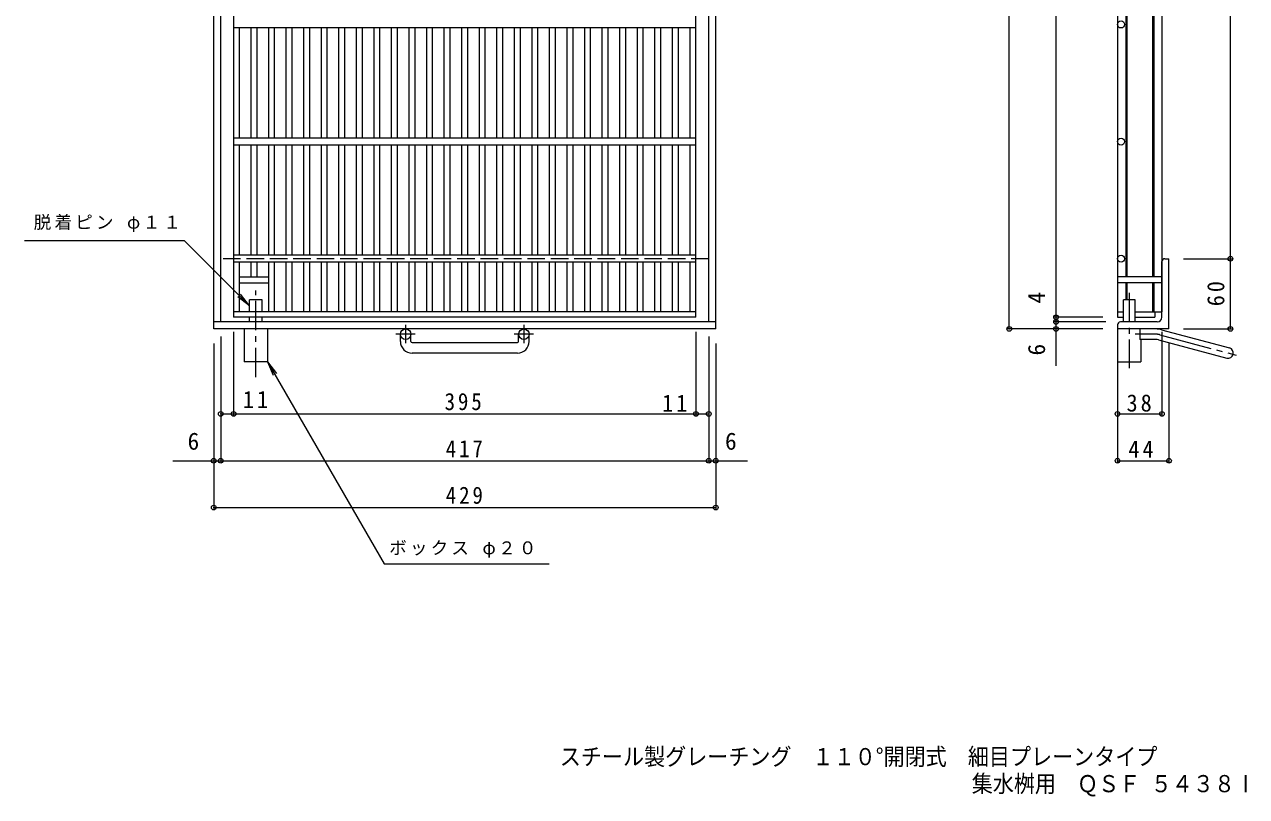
# Model space of a CAD drawing. Units: millimetres, scale not verified. Extents: x -912 to 884, y -688 to 590.
# Drawn here: x -867 to 177, y -688 to -29 of the extents above; entities that cross this region are included whole.
import ezdxf
from ezdxf.enums import TextEntityAlignment as Align

# ---------------------------------------------------------------- set-up
doc = ezdxf.new("R2010")
doc.units = ezdxf.units.MM
doc.header["$LTSCALE"] = 5
doc.header["$PDMODE"] = 32
doc.header["$PDSIZE"] = 4
for name, pattern in [('CHAIN1', [8, 5, -1, 1, -1]), ('CHAIN2', [12, 9, -1, 1, -1]), ('DASHED3', [4, 3, -1])]:
    doc.linetypes.add(name, pattern=pattern)
for name, color, linetype, lineweight in [('A-1', 2, 'Continuous', 9), ('A-2', 3, 'Continuous', 9), ('A-4', 7, 'Continuous', 9), ('A-5', 7, 'Continuous', 9), ('A-9', 4, 'Continuous', 9), ('F-5_F-5ﾚｲﾔ', 2, 'Continuous', 9)]:
    doc.layers.add(name, color=color, linetype=linetype, lineweight=lineweight)
doc.styles.add('ＭＳ ゴシック', font='')
doc.styles.get('ＭＳ ゴシック').set_extended_font_data('MS Gothic')

msp = doc.modelspace()

# ---------------------------------------------------------------- linework, layer by layer
at = {"layer": 'A-1'}
for p, q in [((-705.159, -288.639), (-705.159, 331.36)), ((-699.158, -282.639), (-699.158, 325.36)), ((-282.158, -282.639), (-282.158, 325.36)), ((-276.158, -288.639), (-276.158, 331.36)), ((107.527, -228.641), (111.027, -228.641)), ((111.027, -288.641), (111.027, -228.641)), ((105.027, -278.641), (105.027, -231.141)), ((-276.158, -282.639), (-705.159, -282.639)), ((-276.158, -288.639), (-705.159, -288.639)), ((67.027, -285.141), (67.027, -288.641)), ((111.027, -288.641), (67.027, -288.641)), ((101.027, -282.641), (69.527, -282.641)), ((86.027, -288.641), (86.027, -297.641)), ((104.501, -289.254), (162.692, -304.846)), ((-545.658, -299.241), (-545.658, -293.14)), ((-536.659, -299.241), (-536.659, -293.14)), ((-535.658, -300.241), (-445.659, -300.241)), ((-444.659, -299.241), (-444.659, -293.14)), ((-435.658, -299.241), (-435.658, -293.14)), ((99.842, -297.641), (86.027, -297.641)), ((102.171, -297.947), (160.362, -313.54)), ((-445.659, -309.24), (-535.658, -309.24))]:
    msp.add_line(p, q, dxfattribs=at)
at = {"layer": 'A-1', "linetype": 'DASHED3'}
msp.add_line((-282.158, -228.64), (-699.158, -228.64), dxfattribs=at)
at = {"layer": 'A-1', "linetype": 'CHAIN1'}
for p, q in [((-541.159, -285.033), (-541.159, -300.63)), ((-440.158, -285.033), (-440.158, -300.63)), ((-532.996, -293.14), (-549.403, -293.14)), ((-431.995, -293.14), (-448.402, -293.14))]:
    msp.add_line(p, q, dxfattribs=at)
at = {"layer": 'A-1', "linetype": 'CHAIN2'}
for p, q in [((99.842, -293.141), (82.222, -293.141)), ((103.336, -293.601), (168.503, -311.062))]:
    msp.add_line(p, q, dxfattribs=at)
at = {"layer": 'A-1'}
for centre in [(-541.159, -293.14), (-440.159, -293.14)]:
    msp.add_circle(centre, 4.5, dxfattribs=at)
for centre, radius, start, end in [((107.527, -231.141), 2.5, 90, 180), ((101.027, -278.641), 4, 270, 0), ((69.527, -285.141), 2.5, 90, 180), ((99.842, -306.641), 18, 74.99998, 89.99998), ((-535.658, -299.241), 10, 180, 270), ((-535.658, -299.241), 1, 180, 270), ((-445.659, -299.241), 10, 270, 0), ((-445.659, -299.241), 1, 270, 0), ((99.842, -306.641), 9, 74.99998, 90), ((161.527, -309.193), 4.5, 255.00008, 74.99986)]:
    msp.add_arc(centre, radius, start, end, dxfattribs=at)
at = {"layer": 'A-1', "linetype": 'CHAIN2'}
msp.add_arc((99.842, -306.641), 13.5, 75.00005, 90, dxfattribs=at)
at = {"layer": 'A-2'}
for p, q in [((-293.158, -278.64), (-293.158, 321.36)), ((67.027, 321.36), (67.027, -278.641)), ((105.027, 316.86), (105.027, -274.141)), ((74.027, 286.86), (74.027, -244.141)), ((75.027, 286.86), (75.027, -244.141)), ((97.027, 286.86), (97.027, -244.141)), ((98.027, 286.86), (98.027, -244.141)), ((-688.158, 74.36), (-688.158, -278.64)), ((-293.158, -31.64), (-688.158, -31.64)), ((-683.158, -125.64), (-683.158, -31.64)), ((-673.158, -125.64), (-673.158, -31.64)), ((-668.158, -125.64), (-668.158, -31.64)), ((-658.158, -125.64), (-658.158, -31.64)), ((-653.158, -125.64), (-653.158, -31.64)), ((-643.158, -125.64), (-643.158, -31.64)), ((-638.158, -125.64), (-638.158, -31.64)), ((-628.158, -125.64), (-628.158, -31.64)), ((-623.158, -125.64), (-623.158, -31.64)), ((-613.158, -125.64), (-613.158, -31.64)), ((-608.158, -125.64), (-608.158, -31.64)), ((-598.158, -125.64), (-598.158, -31.64)), ((-593.158, -125.64), (-593.158, -31.64)), ((-583.158, -125.64), (-583.158, -31.64)), ((-578.158, -125.64), (-578.158, -31.64)), ((-568.158, -125.64), (-568.158, -31.64)), ((-563.158, -125.64), (-563.158, -31.64)), ((-553.158, -125.64), (-553.158, -31.64)), ((-548.158, -125.64), (-548.158, -31.64)), ((-538.158, -125.64), (-538.158, -31.64)), ((-533.158, -125.64), (-533.158, -31.64)), ((-523.158, -125.64), (-523.158, -31.64)), ((-518.158, -125.64), (-518.158, -31.64)), ((-508.158, -125.64), (-508.158, -31.64)), ((-503.158, -125.64), (-503.158, -31.64)), ((-493.158, -125.64), (-493.158, -31.64)), ((-488.158, -125.64), (-488.158, -31.64)), ((-478.158, -125.64), (-478.158, -31.64)), ((-473.158, -125.64), (-473.158, -31.64)), ((-463.158, -125.64), (-463.158, -31.64)), ((-458.158, -125.64), (-458.158, -31.64)), ((-448.158, -125.64), (-448.158, -31.64)), ((-443.158, -125.64), (-443.158, -31.64)), ((-433.158, -125.64), (-433.158, -31.64)), ((-428.158, -125.64), (-428.158, -31.64)), ((-418.158, -125.64), (-418.158, -31.64)), ((-413.158, -125.64), (-413.158, -31.64)), ((-403.158, -125.64), (-403.158, -31.64)), ((-398.158, -125.64), (-398.158, -31.64)), ((-388.158, -125.64), (-388.158, -31.64)), ((-383.158, -125.64), (-383.158, -31.64)), ((-373.158, -125.64), (-373.158, -31.64)), ((-368.158, -125.64), (-368.158, -31.64)), ((-358.158, -125.64), (-358.158, -31.64)), ((-353.158, -125.64), (-353.158, -31.64)), ((-343.158, -125.64), (-343.158, -31.64)), ((-338.158, -125.64), (-338.158, -31.64)), ((-328.158, -125.64), (-328.158, -31.64)), ((-323.158, -125.64), (-323.158, -31.64)), ((-313.158, -125.64), (-313.158, -31.64)), ((-308.158, -125.64), (-308.158, -31.64)), ((-298.158, -125.64), (-298.158, -31.64)), ((-293.158, -125.64), (-688.158, -125.64)), ((-293.158, -131.64), (-688.158, -131.64)), ((-683.158, -225.64), (-683.158, -131.64)), ((-673.158, -225.64), (-673.158, -131.64)), ((-668.158, -225.64), (-668.158, -131.64)), ((-658.158, -225.64), (-658.158, -131.64)), ((-653.158, -225.64), (-653.158, -131.64)), ((-643.158, -225.64), (-643.158, -131.64)), ((-638.158, -225.64), (-638.158, -131.64)), ((-628.158, -225.64), (-628.158, -131.64)), ((-623.158, -225.64), (-623.158, -131.64)), ((-613.158, -225.64), (-613.158, -131.64)), ((-608.158, -225.64), (-608.158, -131.64)), ((-598.158, -225.64), (-598.158, -131.64)), ((-593.158, -225.64), (-593.158, -131.64)), ((-583.158, -225.64), (-583.158, -131.64)), ((-578.158, -225.64), (-578.158, -131.64)), ((-568.158, -225.64), (-568.158, -131.64)), ((-563.158, -225.64), (-563.158, -131.64)), ((-553.158, -225.64), (-553.158, -131.64)), ((-548.158, -225.64), (-548.158, -131.64)), ((-538.158, -225.64), (-538.158, -131.64)), ((-533.158, -225.64), (-533.158, -131.64)), ((-523.158, -225.64), (-523.158, -131.64)), ((-518.158, -225.64), (-518.158, -131.64)), ((-508.158, -225.64), (-508.158, -131.64)), ((-503.158, -225.64), (-503.158, -131.64)), ((-493.158, -225.64), (-493.158, -131.64)), ((-488.158, -225.64), (-488.158, -131.64)), ((-478.158, -225.64), (-478.158, -131.64)), ((-473.158, -225.64), (-473.158, -131.64)), ((-463.158, -225.64), (-463.158, -131.64)), ((-458.158, -225.64), (-458.158, -131.64)), ((-448.158, -225.64), (-448.158, -131.64)), ((-443.158, -225.64), (-443.158, -131.64)), ((-433.158, -225.64), (-433.158, -131.64)), ((-428.158, -225.64), (-428.158, -131.64)), ((-418.158, -225.64), (-418.158, -131.64)), ((-413.158, -225.64), (-413.158, -131.64)), ((-403.158, -225.64), (-403.158, -131.64)), ((-398.158, -225.64), (-398.158, -131.64)), ((-388.158, -225.64), (-388.158, -131.64)), ((-383.158, -225.64), (-383.158, -131.64)), ((-373.158, -225.64), (-373.158, -131.64)), ((-368.158, -225.64), (-368.158, -131.64)), ((-358.158, -225.64), (-358.158, -131.64)), ((-353.158, -225.64), (-353.158, -131.64)), ((-343.158, -225.64), (-343.158, -131.64)), ((-338.158, -225.64), (-338.158, -131.64)), ((-328.158, -225.64), (-328.158, -131.64)), ((-323.158, -225.64), (-323.158, -131.64)), ((-313.158, -225.64), (-313.158, -131.64)), ((-308.158, -225.64), (-308.158, -131.64)), ((-298.158, -225.64), (-298.158, -131.64)), ((-293.158, -225.64), (-688.158, -225.64)), ((-293.158, -231.64), (-688.158, -231.64)), ((-683.158, -274.14), (-683.158, -231.64)), ((-673.158, -244.14), (-673.158, -231.64)), ((-668.158, -244.14), (-668.158, -231.64)), ((-658.158, -274.14), (-658.158, -231.64)), ((-653.158, -274.14), (-653.158, -231.64)), ((-643.158, -274.14), (-643.158, -231.64)), ((-638.158, -274.14), (-638.158, -231.64)), ((-628.158, -274.14), (-628.158, -231.64)), ((-623.158, -274.14), (-623.158, -231.64)), ((-613.158, -274.14), (-613.158, -231.64)), ((-608.158, -274.14), (-608.158, -231.64)), ((-598.158, -274.14), (-598.158, -231.64)), ((-593.158, -274.14), (-593.158, -231.64)), ((-583.158, -274.14), (-583.158, -231.64)), ((-578.158, -274.14), (-578.158, -231.64)), ((-568.158, -274.14), (-568.158, -231.64)), ((-563.158, -274.14), (-563.158, -231.64)), ((-553.158, -274.14), (-553.158, -231.64)), ((-548.158, -274.14), (-548.158, -231.64)), ((-538.158, -274.14), (-538.158, -231.64)), ((-533.158, -274.14), (-533.158, -231.64)), ((-523.158, -274.14), (-523.158, -231.64)), ((-518.158, -274.14), (-518.158, -231.64)), ((-508.158, -274.14), (-508.158, -231.64)), ((-503.158, -274.14), (-503.158, -231.64)), ((-493.158, -274.14), (-493.158, -231.64)), ((-488.158, -274.14), (-488.158, -231.64)), ((-478.158, -274.14), (-478.158, -231.64)), ((-473.158, -274.14), (-473.158, -231.64)), ((-463.158, -274.14), (-463.158, -231.64)), ((-458.158, -274.14), (-458.158, -231.64)), ((-448.158, -274.14), (-448.158, -231.64)), ((-443.158, -274.14), (-443.158, -231.64)), ((-433.158, -274.14), (-433.158, -231.64)), ((-428.158, -274.14), (-428.158, -231.64)), ((-418.158, -274.14), (-418.158, -231.64)), ((-413.158, -274.14), (-413.158, -231.64)), ((-403.158, -274.14), (-403.158, -231.64)), ((-398.158, -274.14), (-398.158, -231.64)), ((-388.158, -274.14), (-388.158, -231.64)), ((-383.158, -274.14), (-383.158, -231.64)), ((-373.158, -274.14), (-373.158, -231.64)), ((-368.158, -274.14), (-368.158, -231.64)), ((-358.158, -274.14), (-358.158, -231.64)), ((-353.158, -274.14), (-353.158, -231.64)), ((-343.158, -274.14), (-343.158, -231.64)), ((-338.158, -274.14), (-338.158, -231.64)), ((-328.158, -274.14), (-328.158, -231.64)), ((-323.158, -274.14), (-323.158, -231.64)), ((-313.158, -274.14), (-313.158, -231.64)), ((-308.158, -274.14), (-308.158, -231.64)), ((-298.158, -274.14), (-298.158, -231.64)), ((74.027, -249.141), (74.027, -263.641)), ((75.027, -249.141), (75.027, -263.641)), ((97.027, -249.141), (97.027, -274.141)), ((98.027, -249.141), (98.027, -274.141)), ((-293.158, -274.14), (-688.158, -274.14)), ((-293.158, -278.64), (-688.158, -278.64)), ((67.027, -274.141), (72.027, -274.141)), ((67.027, -278.641), (72.027, -278.641)), ((82.027, -274.141), (105.027, -274.141)), ((82.027, -278.641), (99.027, -278.641)), ((99.027, -274.141), (99.027, -278.641))]:
    msp.add_line(p, q, dxfattribs=at)
for centre in [(70.027, -28.64), (70.027, -128.64), (70.027, -228.64)]:
    msp.add_circle(centre, 3, dxfattribs=at)
at = {"layer": 'A-4'}
for p, q in [((14.527, -320.195), (14.527, 364.483)), ((-25.473, -288.641), (-25.473, 331.36)), ((163.527, -288.641), (163.527, 331.36)), ((123.527, -228.641), (165.027, -228.641)), ((54.527, -278.641), (13.027, -278.641)), ((-688.158, -291.14), (-688.158, -362.639)), ((-293.158, -291.14), (-293.158, -362.639)), ((54.527, -288.641), (-26.973, -288.641)), ((57.027, -282.641), (13.027, -282.641)), ((105.027, -291.141), (105.027, -362.639)), ((123.527, -288.641), (165.027, -288.641)), ((-705.159, -301.139), (-705.159, -442.64)), ((-699.158, -295.139), (-699.158, -402.64)), ((-282.158, -295.139), (-282.158, -402.64)), ((-276.158, -301.139), (-276.158, -442.64)), ((67.027, -301.141), (67.027, -402.639)), ((111.027, -301.141), (111.027, -402.639)), ((-699.158, -361.139), (-282.158, -361.139)), ((67.027, -361.139), (105.027, -361.139)), ((-740.146, -401.139), (-249.162, -401.139)), ((67.027, -401.139), (111.027, -401.139)), ((-705.159, -441.139), (-276.158, -441.139))]:
    msp.add_line(p, q, dxfattribs=at)
for p in [(163.527, -228.641), (14.527, -278.641), (14.527, -282.641), (-25.473, -288.641), (14.527, -288.641), (163.527, -288.641), (-699.158, -361.139), (-688.158, -361.139), (-293.158, -361.139), (-282.158, -361.139), (67.027, -361.139), (105.027, -361.139), (-705.159, -401.139), (-699.158, -401.139), (-282.158, -401.139), (-276.158, -401.139), (67.027, -401.139), (111.027, -401.139), (-705.159, -441.139), (-276.158, -441.139)]:
    msp.add_point(p, dxfattribs=at)
at = {"layer": 'A-5'}
for p, q in [((-730.159, -213.39), (-866.852, -213.39)), ((-674.659, -268.89), (-730.159, -213.39)), ((-674.659, -268.89), (-682.268, -258.973)), ((-674.659, -268.89), (-684.576, -261.281)), ((-659.158, -316.641), (-651.549, -326.557)), ((-659.158, -316.641), (-654.375, -328.189)), ((-659.158, -316.641), (-559.508, -489.24)), ((-559.508, -489.24), (-418.561, -489.24))]:
    msp.add_line(p, q, dxfattribs=at)
at = {"layer": 'A-9'}
for p, q in [((-683.158, -244.14), (-658.158, -244.14)), ((-683.158, -249.14), (-658.158, -249.14)), ((105.027, -249.141), (67.027, -249.141)), ((-663.659, -263.64), (-674.659, -263.64)), ((-674.659, -274.14), (-674.659, -263.64)), ((-663.659, -274.14), (-663.659, -263.64)), ((82.027, -263.641), (72.027, -263.641)), ((72.027, -282.641), (72.027, -263.641)), ((82.027, -282.641), (82.027, -263.641)), ((-674.659, -282.64), (-674.659, -278.64)), ((-663.659, -282.64), (-663.659, -278.64)), ((-679.158, -288.64), (-679.158, -316.641)), ((-659.158, -288.64), (-659.158, -316.641)), ((87.027, -297.641), (87.027, -316.641)), ((-659.158, -316.641), (-679.158, -316.641))]:
    msp.add_line(p, q, dxfattribs=at)
at = {"layer": 'A-9', "linetype": 'CHAIN1'}
for p, q in [((-669.159, -329.668), (-669.159, -255.744)), ((77.027, -257.71), (77.027, -322.073))]:
    msp.add_line(p, q, dxfattribs=at)
at = {"layer": 'A-9'}
for points in [[(105.027, -244.141), (67.027, -244.141), (67.027, -249.141)], [(67.027, -288.641), (67.027, -316.641), (87.027, -316.641)]]:
    msp.add_lwpolyline(points, dxfattribs=at)

# ---------------------------------------------------------------- texts
at = {"layer": 'A-4', "color": 2, "style": 'ＭＳ ゴシック'}
for s, p in [('4', (9.527, -266.945)), ('6', (9.527, -311.32))]:
    msp.add_text(s, height=14.66, rotation=90, dxfattribs=at).set_placement(p, align=Align.BOTTOM_LEFT)
for p in [(-727.505, -396.14), (-268.312, -396.14)]:
    msp.add_text('6', height=14.66, dxfattribs=at).set_placement(p, align=Align.BOTTOM_LEFT)
at = {"layer": 'A-4', "color": 2, "insert": (158.527, -269.266), "char_height": 14.66, "attachment_point": 7, "rotation": 90, "style": 'ＭＳ ゴシック'}
msp.add_mtext('\\T1.27;\\W0.95;60', dxfattribs=at)
at = {"layer": 'A-4', "color": 2, "char_height": 14.66, "attachment_point": 7, "style": 'ＭＳ ゴシック'}
for s, insert in [('\\T1.27;\\W0.95;11', (-680.208, -356.139)), ('\\T1.27;\\W0.9;395', (-507.908, -358.139)), ('\\T1.27;\\W0.95;11', (-322.06, -359.267)), ('\\T1.27;\\W0.95;38', (74.778, -359.353)), ('\\T1.27;\\W0.9;417', (-506.908, -398.139)), ('\\T1.27;\\W0.95;44', (76.375, -398.469)), ('\\T1.27;\\W0.9;429', (-506.908, -438.139))]:
    msp.add_mtext(s, dxfattribs=dict(at, insert=insert))
at = {"layer": 'A-5', "char_height": 11, "attachment_point": 7, "style": 'ＭＳ ゴシック'}
for s, insert in [('\\T1.18;脱着ピン\\~φ１１', (-858.909, -205.97)), ('\\T1.18;ボックス\\~φ２０', (-555.193, -484.001))]:
    msp.add_mtext(s, dxfattribs=dict(at, insert=insert))
at = {"layer": 'F-5_F-5ﾚｲﾔ', "style": 'ＭＳ ゴシック', "width": 0.9}
for s, p in [('スチール製グレーチング\u3000１１０°開閉式\u3000細目プレーンタイプ', (-409.447, -665.515)), ('集水桝用\u3000ＱＳＦ ５４３８Ⅰ', (-57.5, -688.582))]:
    msp.add_text(s, height=14.66, dxfattribs=at).set_placement(p, align=Align.BOTTOM_LEFT)

doc.saveas('drawing.dxf')
